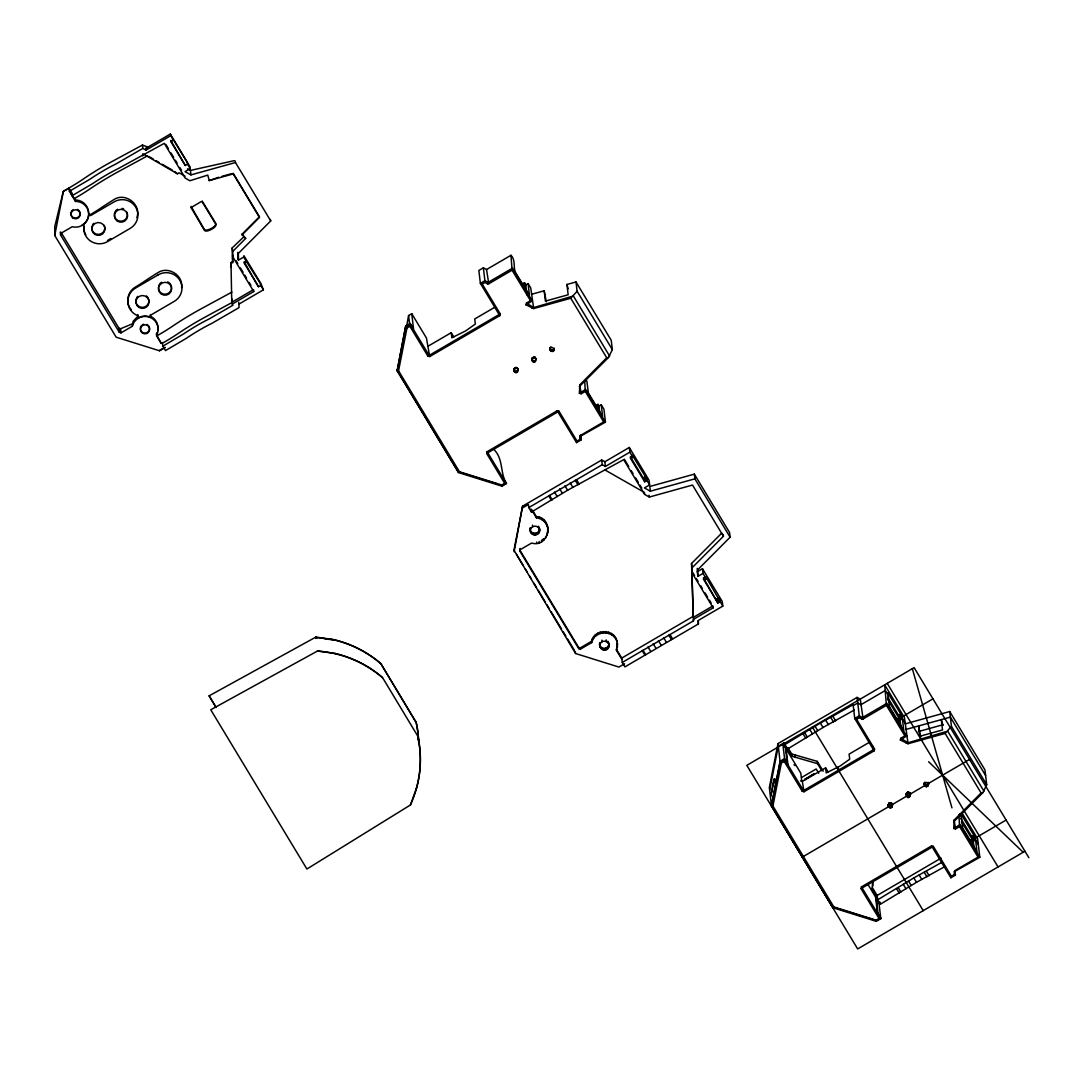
<?xml version="1.0" encoding="UTF-8"?>
<svg xmlns="http://www.w3.org/2000/svg" width="1083" height="1083" viewBox="0 0 1083 1083"><rect width="100%" height="100%" fill="white"/><g stroke="black" fill="none" stroke-linecap="round" stroke-linejoin="round"><path stroke-width="1.5" d="M232.723 262.276L232.561 254.898M181.592 287.55C183.433 275.272 168.19 265.795 157.942 272.632A64.344 11.52 -31.1 0 0 145.298 280.768A40.707 7.283 -31.1 0 1 135.47 287.036C127.564 291.341 125.032 302.956 131.314 309.711M232.737 261.558L231.004 262.573L231.112 267.487M517.999 369.1C518.419 371.144 515.481 372.403 514.263 370.711C512.895 368.843 515.129 374.298 517.119 372.254C521.031 368.098 513.491 366.23 514.127 371.307M536.085 358.527C533.919 366.406 530.467 353.775 532.064 360.273C534.515 366.013 537.195 356.199 536.207 359.556M554.293 348.997C554.293 346.614 554.577 352.692 551.829 351.379C548.878 350.973 550.665 344.556 550.15 349.714M591.684 642.598L591.535 641.326C594.08 628.397 615.171 628.519 616.972 641.732C613.614 629.534 594.229 630.292 591.684 642.598L580.407 649.177L578.742 648.649L519.989 551.328L520.314 549.636L531.591 543.057C549.325 548.35 554.618 517.891 536.329 516.591L532.484 510.215M547.944 532.619L547.944 528.369M617.391 647.634L617.378 643.397L616.511 650.436L621.899 659.357M872.898 886.056L872.776 880.777L872.032 888.845L877.406 897.766M892.487 805.292C892.297 802.869 893.001 808.405 890.524 807.715C887.573 808.487 888.263 801.271 888.344 806.009M910.573 794.732C905.036 785.649 906.579 805.752 910.451 793.704M928.537 783.144C926.358 791.023 922.906 778.393 924.516 784.891C926.967 790.631 929.647 780.802 928.645 784.173M514.059 369.858L514.858 367.692M888.75 806.916L888.818 803.166L892.338 804.818M906.498 794.462L906.593 792.986M157.739 330.45C158.903 324.981 156.047 319.092 151.078 316.561A1.57 1.543 -13.3 0 1 150.375 314.584M514.263 369.398L515.332 367.489M532.132 359.285L532.552 357.431M550.218 348.726L550.638 346.871L554.144 348.523M888.412 805.035L888.818 803.166M906.715 794.015L907.31 792.296M924.584 783.902L924.99 782.034M138.231 315.816L133.087 321.394L132.288 326.281L120.998 332.874L119.347 332.346L60.594 235.025L60.255 232.182M406.247 328.271L408.589 315.532L411.757 313.691L426.445 338.018L429.694 356.591L499.777 315.654L500.238 313.894L482.206 284.03L480.378 283.326L478.862 270.452L483.384 267.812L486.551 269.545L488.758 283.787L512.069 270.181L510.986 255.277L486.551 269.545M60.594 235.025L60.919 233.332L72.195 226.74A13.131 12.874 -6.7 0 0 88.495 216.614A13.131 12.874 -6.7 0 0 77.042 201.479A13.131 12.874 -6.7 0 0 75.458 201.411L69.38 191.298L69.028 188.212L63.369 191.515L54.732 235.444L116.165 337.192L159.526 350.77L165.171 347.467M519.989 551.328L520.165 548.377L520.314 549.636M493.442 449.012C503.703 458.488 499.791 472.811 506.451 483.519L501.93 486.159L458.569 472.594L397.15 370.833L405.692 326.132L410.213 323.492L413.557 329.015L411.757 313.691M557.19 410.768L576.535 442.595L577.022 441.079L558.99 411.215L557.19 410.768L487.12 451.706L506.451 483.519L504.678 483.329L501.808 485.008L459.476 471.768L398.558 370.846L406.991 327.959L409.875 326.281L410.213 323.492M604.869 461.737L629.304 447.469L629.859 452.166L605.411 466.448L604.869 461.737L601.701 460.004L522.575 506.208L513.938 550.15L575.56 653.509L618.921 667.074L624.566 663.784M514.127 551.748L522.575 506.208M905.198 723.891L949.71 711.531L951.456 726.422L945.134 733.421L908.068 743.737L904.454 717.596L884.689 684.862L886.422 705.358L863.124 718.963L860.254 699.131L857.086 697.384L777.973 743.601L769.336 787.531L771.502 806.009L832.935 907.757L876.282 921.335L880.804 918.695L878.949 902.856L876.282 898.43L878.056 913.51M769.647 790.17L778.284 746.228L783.93 742.924L791.984 756.272L817.557 763.677L821.78 770.69M931.556 845.945L950.888 877.771L951.375 876.255L933.356 846.392L931.556 845.945L861.472 886.882L880.804 918.695L879.044 918.506L876.161 920.184L833.842 906.945L772.924 806.023L781.344 763.136L784.227 761.457L784.661 759.427L782.806 743.588L785.473 748.015L787.246 763.095M514.141 368.382L513.978 370.833M550.002 348.198C549.744 350.851 554.103 351.109 554.198 348.469M539.578 530.9L539.334 528.206C540.607 535.408 528.152 534.609 530.426 527.624C527.367 537.398 543.422 536.532 539.009 527.164M600.226 647.444L599.874 642.652C597.532 648.5 606.25 653.455 608.808 646.984C610.798 641.474 601.647 638.686 600.063 644.25M600.036 645.834C601.931 650.612 609.851 648.27 608.768 643.221M888.195 804.493C887.925 807.146 892.284 807.417 892.392 804.764M906.566 795.924L906.376 793.446L906.403 794.949M906.309 794.435L908.488 796.127L910.478 794.205M772.964 783.402L770.879 796.086L774.548 778.799L772.964 783.402L775.32 782.007M599.968 414.41L598.994 406.125L601.255 404.812L603.935 409.239L605.438 422.113L603.678 421.923L585.253 391.396L584.739 381.324M962.164 813.198L977.638 838.811L979.804 857.289L978.03 857.1L959.606 826.573L958.902 814.89M136.824 217.642C141.819 204.673 125.276 191.908 113.877 199.638A64.344 11.52 -31.1 0 0 101.233 207.774A40.707 7.283 -31.1 0 1 91.405 214.041L90.972 214.299A1.57 1.543 -12.1 0 1 88.562 212.999C88.779 205.892 82.308 199.827 75.296 200.003L71.789 195.035M518.121 370.115L517.85 368.626M910.424 794.259L910.302 793.23M504.678 483.329L486.66 453.466L487.12 451.706M531.496 294.305L544.18 290.786L545.399 301.101L568.155 294.779L566.951 284.463L576.007 281.946L577.104 291.246L570.782 298.245L533.702 308.56L525.972 304.837L526.446 303.078L530.494 300.708L532.267 300.898L512.503 268.164L488.067 282.419L487.445 283.814L484.954 282.433L482.206 284.03M585.253 391.396L581.192 393.765L579.391 393.319L579.784 384.871L606.724 357.783L608.551 357.444L612.342 349.619L611.245 340.319L576.007 281.946M784.227 761.457L802.259 791.321L804.06 791.754L874.13 750.83L874.59 749.07L856.572 719.207L854.744 718.503L853.12 704.722L820.359 723.065L784.173 744.996L786.84 749.422L823.026 727.492L854.352 709.988M879.044 918.506L861.012 888.642L861.472 886.882M908.068 743.737L900.339 740.014L900.799 738.254L904.86 735.885L906.62 736.074L886.855 703.327L862.434 717.596L861.811 718.99L859.306 717.609L856.572 719.207M959.606 826.573L955.544 828.942L953.757 828.495L954.137 820.048L981.076 792.959L982.904 792.621L986.708 784.796L984.948 769.905L949.71 711.531M148.357 147.302L142.469 145.054L111.657 161.719A59.091 10.573 -31.1 0 0 84.108 178.492A46.61 8.339 -31.1 0 1 63.328 191.19L54.759 226.577L54.732 235.444M889.685 802.665L888.629 804.574M907.771 792.093L907.432 793.325L906.904 792.607M547.795 531.347L547.118 535.489M191.041 206.339L204.47 229.61C206.474 231.87 216.844 226.374 215.815 223.464L202.128 200.964M515.454 368.504L515.833 367.394M532.349 358.839L533.905 356.835L535.801 358.649M889.806 803.681L890.185 802.571M907.892 793.122L908.271 792.011M132.288 326.281A13.131 12.874 -6.7 0 1 149.143 317.062A13.131 12.874 -6.7 0 1 157.157 334.2A13.131 12.874 -6.7 0 1 156.466 335.595L161.029 343.135L162.112 342.404L162.87 346.14L165.537 350.567L186.29 338.356A40.707 7.283 -31.1 0 1 212.011 323.276L239.005 307.653L238.964 304.093L263.399 289.824L261.003 283.692L243.946 255.723L243.634 257.077L238.45 260.11L238.368 253.422L270.723 220.905L235.471 162.531L190.96 174.891L185.031 171.628L190.215 168.596L189.931 166.579L170.302 134.062L173.131 140.289L170.87 141.602L185.288 165.496L187.549 164.183L187.075 162.206L173.009 139.057L173.131 140.289M517.715 369.222L517.593 368.193M891.729 804.033L891.607 803.017L891.295 803.776M910.167 793.825L910.045 792.81M928.253 783.266L928.131 782.251M335.161 653.469L317.468 651.032L210.752 709.771L306.895 869.026L410.416 804.994L416.414 788.302M515.941 368.423L516.334 367.435M533.526 357.945L534.42 356.876M890.307 803.6L890.686 802.611M908.393 793.027L908.772 792.039M517.363 368.856L517.241 367.841M535.449 358.297L535.327 357.282M909.815 793.473L909.693 792.458M534.027 357.864L534.894 357.024M890.808 803.627L891.174 802.76M530.616 529.235C531.726 525.377 537.696 525.052 539.199 528.775M157.17 332.386L156.304 334.187L161.029 343.135M577.022 441.079L579.757 439.481L580.366 435.528L603.678 421.923M951.375 876.255L954.123 874.658L954.732 870.705L978.03 857.1M170.302 134.062L145.907 148.303L146.015 150.131L170.451 135.862M774.034 779.178L774.941 780.166L774.047 780.829L775.428 781.181M550.435 348.279L551.152 347.589M924.801 783.456L926.479 782.467L927.887 782.914M774.616 779.408L774.941 780.166M162.87 346.14L183.623 333.93A40.707 7.283 -31.1 0 1 209.344 318.849L232.94 305.216L232.276 304.106L253.747 291.557L232.791 256.833L232.642 251.527L245.679 238.422L241.969 234.266L259.433 216.722L233.17 173.239M242.051 234.93L259.5 217.385M608.551 357.444L579.31 386.631M702.474 568.683L703.029 573.394L697.845 576.413L697.29 571.716L702.474 568.683L722.239 601.431L722.794 606.128L698.359 620.397L698.4 623.957L624.932 666.871L622.265 662.444L693.472 620.857L691.523 563.485L721.765 533.08M693.472 620.857L693.431 619.381L713.142 607.874L692.186 573.137L692.037 567.844L723.43 536.275L723.227 534.461M730.118 537.209L694.866 478.835L650.355 491.208L649.8 486.497L694.325 474.137L729.563 532.511L730.118 537.209L697.763 569.739L697.845 576.413M982.904 792.621L953.676 821.807M232.601 262.939L232.209 247.899L244.041 236.622M773.479 781.114L774.805 778.975M646.808 479.309L644.547 480.635L646.646 478.862L644.385 480.189L643.735 478.916L645.712 477.089L632.404 455.361L632.526 456.593L630.265 457.919L644.683 481.8L646.944 480.486L645.712 477.089L643.451 478.415L643.992 479.403L646.253 478.077L644.223 479.823L644.683 481.8M899.932 718.015L902.044 716.256L899.783 717.582L899.134 716.31L901.097 714.482L887.803 692.754L889.536 706.915L903.777 730.429L902.153 716.526L901.097 714.482L898.836 715.795L899.391 716.784L901.652 715.47L899.607 717.217L900.961 726.72M459.476 471.768L458.569 472.594L397.055 370.075M833.842 906.945L832.935 907.757L771.421 805.238L780.058 761.308L784.566 758.669L787.91 764.192L786.109 748.867M643.992 479.403L645.996 477.589L643.735 478.916M899.391 716.784L901.394 714.983L899.134 716.31M409.875 326.281L427.893 356.145L500.238 313.894M525.972 304.837L532.267 300.898M531.915 308.113L571.662 296.458M486.66 453.466L558.99 411.215M579.391 393.319L585.686 389.379L605.438 422.113L579.73 436.666M802.259 791.321L874.59 749.07M900.339 740.014L906.62 736.074M906.268 743.29L946.028 731.634M861.012 888.642L933.356 846.392M953.757 828.495L960.039 824.556L979.804 857.289L954.082 871.829M644.385 480.189L646.483 478.51L644.223 479.823M899.783 717.582L901.868 715.904L899.607 717.217M973.075 839.068L975.052 837.118L960.973 813.969L962.719 828.129L976.961 851.644L975.336 837.741L972.954 838.797L974.334 849.586M723.43 536.275L692.511 485.049L649.313 497.056L644.642 494.389L623.673 459.666L567.627 490.22L531.455 512.029L528.788 507.602L602.256 464.702L605.411 466.448M944.958 866.508L916.502 882.32L880.317 904.264L877.65 899.838L913.835 877.907L942.291 862.095M69.38 191.298L90.146 179.088A40.707 7.283 -31.1 0 1 115.867 164.007L142.861 148.398L146.015 150.131M71.708 192.774L72.06 195.725L92.813 183.514A40.707 7.283 -31.1 0 1 118.534 168.434L164.278 143.362L185.247 178.086L189.904 180.753L207.774 175.094L209.222 180.577L233.251 173.903L259.446 217.439M143.457 154.097L177.422 173.808L179.155 172.806L185.017 176.15M246.301 261.504L244.041 262.831L258.471 286.711L260.732 285.398L260.258 283.421L243.634 257.077M232.276 304.106L232.209 299.152M231.748 301.683L231.004 262.573M232.046 302.157L253.517 289.621L253.747 291.557M521.654 284.355L524.483 282.704L525.824 284.91L526.988 294.86M525.824 284.91L528.084 283.597L530.751 288.01L533.702 308.56M427.947 346.276L451.232 332.684L453.845 337.016M495.121 307.058L474.747 318.957L475.342 324.047L465.595 330.938L451.828 337.788L451.232 332.684M595.109 406.017L597.938 404.365L598.994 406.125M506.357 482.747L501.93 486.159L501.808 485.008M576.535 442.595L581.057 439.955L580.366 435.528M522.764 507.819L528.423 504.516L528.788 507.602M632.634 455.577L630.374 456.904L633.081 456.214L630.82 457.527L643.451 478.415L645.414 476.588L643.153 477.901M631.403 458.434L633.365 456.647L630.82 457.527M629.304 447.469L649.069 480.202L649.61 484.913L644.426 487.932L650.355 491.208M519.84 550.056L578.593 647.377L580.258 647.918L591.535 641.326M722.794 606.128L706.021 577.063L703.409 577.956M705.818 576.806L703.436 579.134L717.867 603.028L720.127 601.701M704.288 579.175L706.833 578.336L704.573 579.662L706.549 577.862L703.557 578.119L706.021 577.063L703.76 578.39L717.867 603.028M716.337 599.129L718.598 597.802L716.919 600.131L719.18 598.818L717.176 600.618L719.437 599.292L717.393 601.051L719.654 599.725L717.731 601.85L719.992 600.524M622.265 662.444L621.75 658.085L692.958 616.498M853.228 705.615L857.75 702.989L860.917 704.722L885.352 690.453L888.019 694.88M898.538 715.294L900.799 713.981L898.836 715.795L887.627 697.222M896.02 719.532L898.849 717.88L900.176 720.087L902.437 718.774L905.117 723.187M932.937 698.833L896.778 719.951L896.656 718.936M801.569 777.513L816.176 768.984L818.762 773.262M800.513 781.005L801.65 780.342L800.797 773.194L786.975 750.289M813.915 773.763L804.466 779.652L813.956 774.101M804.06 791.754L802.313 781.452L825.598 767.861L828.211 772.179M869.473 742.234L849.099 754.12L849.695 759.224L839.948 766.114L826.194 772.951L825.598 767.861M802.246 857.14L969.529 759.44M971.722 836.509L973.983 835.196L972.02 837.024L972.954 838.797L975.052 837.118L972.791 838.432L974.822 836.685L972.561 837.998L974.28 835.697L972.02 837.024L960.811 818.437M969.461 841.193L972.29 839.528L973.36 841.301L975.621 839.988L978.287 844.415M877.65 899.838L877.135 895.479L941.086 858.129M1006.121 820.048L969.948 841.18L969.827 840.151M877.257 903.845L880.073 902.193L880.317 904.264M950.888 877.771L955.409 875.132L954.732 870.705M1024.951 851.238L857.668 948.938L746.823 765.343L914.12 667.642L1028.85 857.695M216.086 707.443L209.114 695.841L315.83 637.102L333.523 639.539A111.63 109.464 -6.7 0 1 380.823 663.513L416.238 722.794A111.63 109.464 -6.7 0 1 418.579 740.055M147.64 155.776L118.697 171.48A64.344 11.52 -31.1 0 0 89.875 188.97A40.707 7.283 -31.1 0 1 74.402 198.527M231.87 292.139L201.492 308.628A64.344 11.52 -31.1 0 0 172.671 326.118A40.707 7.283 -31.1 0 1 157.197 335.662M232.263 302.387L204.525 317.441A56.465 10.113 -31.1 0 0 179.237 332.792A48.586 8.691 -31.1 0 1 162.518 343.189M70.909 193.857L72.087 193.275M773.709 780.247L775.225 779.476M60.959 232.195L118.846 328.081L120.524 328.772L128.633 325.401A40.707 7.283 -31.1 0 0 132.018 323.925M218.752 177.233L209.222 180.577M221.961 176.353L231.572 173.673M905.848 729.482L950.373 717.122L985.611 775.496M918.343 731.58L943.32 724.635M187.535 168.786L190.432 170.424L233.969 160.704A10.207 1.976 -15.9 0 1 235.336 161.326L235.471 162.531M145.907 148.303L146.746 148.398M487.445 283.814L488.758 283.787M861.811 718.99L863.124 718.963M398.558 370.846L397.15 370.833L405.692 326.132M772.924 806.023L771.502 806.009L780.139 762.066L777.973 743.601M325.157 638.997L333.55 639.796A111.63 109.464 -6.7 0 1 380.85 663.757L416.102 722.144M315.857 637.346L333.55 639.796M531.861 510.215L536.478 517.85C542.542 518.351 547.66 523.576 548.093 529.641M787.869 747.608L791.714 753.971L817.286 761.39L823.202 771.191M427.893 356.145L429.694 356.591M458.488 471.822L497.029 483.884M832.841 906.999L876.201 920.564L880.723 917.924L877.379 912.4L875.578 897.062L867.808 884.188M579.757 439.481L581.057 439.955L580.488 435.122M954.123 874.658L955.409 875.132L955.03 871.91M488.067 282.419L484.9 280.687L483.384 267.812M862.434 717.596L859.266 715.863L857.086 697.384M533.012 307.193L526.446 303.078M907.364 742.369L900.799 738.254M605.18 470.076L644.412 492.454L644.642 494.389M148.994 156.588L153.366 159.133M156.29 160.826L159.215 162.531M162.125 164.223L172.359 170.153M174.553 171.52L177.422 173.808M406.991 327.959L405.787 326.904L410.308 324.25L429.003 355.224M781.344 763.136L780.139 762.066L784.661 759.427L803.356 790.4M928.618 761.755L1023.178 852.28M241.969 234.266L245.679 238.422M794.029 764.666L794.99 765.613M270.33 219.429L270.723 220.905M954.137 820.048L955.544 828.942M579.784 384.871L581.192 393.765M896.521 866.414L897.157 867.266M244.162 261.815L258.471 286.711M927.535 785.27L928.05 785.987M909.449 795.843L909.964 796.56M891.363 806.402L891.878 807.119M553.169 350.107L553.697 350.824M535.083 360.666L535.611 361.384M516.997 371.225L517.525 371.943M927.062 785.473L927.644 786.299M908.975 796.046L909.571 796.858M890.889 806.605L891.485 807.417M552.709 350.296L553.291 351.122M534.623 360.869L535.205 361.681M516.537 371.428L517.119 372.254M315.884 637.616L316.791 638.469M926.561 785.568L927.183 786.502M908.488 796.127L909.097 797.061M890.402 806.686L891.011 807.62M552.208 350.391L552.831 351.325M534.122 360.95L534.745 361.884M516.036 371.51L516.659 372.444M951.456 726.422L986.708 784.796M947.571 730.944L983.987 791.253M945.134 733.421L981.076 792.959M887.207 683.359L998.052 866.955M959.863 813.888L961.203 816.095M887.451 699.009L900.176 720.087M961.487 821.631L973.36 841.301M886.422 705.358L904.86 735.885M874.13 750.83L854.744 718.503L859.266 715.863L859.306 717.609M577.104 291.246L612.342 349.619M832.989 716.486L835.656 720.912M926.466 871.328L929.146 875.754M830.81 717.515L833.477 721.941M924.286 872.356L926.953 876.783M573.218 295.767L609.634 356.09M825.666 720.154L828.333 724.568M919.142 874.996L921.809 879.41M570.782 298.245L606.724 357.783M820.359 723.065L823.026 727.492M913.835 877.907L916.502 882.32M815.025 726.192L817.706 730.619M908.502 881.034L911.182 885.447M812.385 727.059L923.23 910.654M809.786 729.455L812.453 733.881M903.263 884.297L905.93 888.723M804.75 732.785L807.417 737.212M898.227 887.627L900.894 892.054M803.153 733.908L805.82 738.335M896.629 888.75L899.296 893.177M510.986 255.277C516.212 260.367 512.435 268.462 516.415 274.026L529.425 295.253L528.084 283.597M629.859 452.166L632.526 456.593M646.944 480.486L649.61 484.913M703.029 573.394L705.696 577.808M512.069 270.181L530.494 300.708M624.322 459.178L628.695 466.407M631.308 470.753L633.054 473.637M635.68 477.982L638.293 482.328M640.039 485.225L641.799 488.108M713.142 607.874L712.925 605.925L693.201 617.445L691.956 571.201L694.569 575.547M696.315 578.43L698.075 581.327M700.687 585.673L702.434 588.57M705.06 592.902L707.673 597.247M709.419 600.144L711.165 603.028M872.519 887.83L877.135 895.479M576.549 479.715L579.215 484.142M670.025 634.557L672.692 638.97M575.263 480.31L577.943 484.737M668.739 635.152L671.419 639.579M570.186 482.923L572.853 487.336M663.662 637.752L666.329 642.178M564.947 485.793L567.627 490.22M658.423 640.635L661.104 645.062M559.694 488.88L562.361 493.306M653.171 643.722L655.838 648.135M554.51 492.102L557.176 496.528M647.986 646.944L650.653 651.37M549.541 495.391L552.208 499.818M643.018 650.233L645.685 654.66M548.783 495.933L551.45 500.346M642.26 650.761L644.926 655.188M621.75 658.085L616.362 649.164L616.511 650.436M516.537 554.442L523.455 565.908M525.187 568.778L526.92 571.648M529.519 575.939L531.252 578.809M533.838 583.114L536.437 587.406M538.17 590.276L545.087 601.742M546.82 604.598L549.419 608.903M551.152 611.773L561.522 628.966M563.255 631.836L565.854 636.127M567.587 638.997L574.504 650.463M187.549 164.183L190.215 168.596M260.732 285.398L263.399 289.824M165.794 144.31L168.42 148.655M171.033 152.987L173.659 157.333M175.405 160.23L177.152 163.127M179.778 167.459L181.524 170.356M236.053 260.678L237.8 263.575M240.412 267.921L243.039 272.253M244.785 275.15L246.531 278.047M249.158 282.392L250.904 285.276M417.74 736.074L382.461 677.444A111.671 109.505 -6.7 0 0 335.121 653.428M69.028 188.212L71.316 192.002M209.114 695.841L216.113 707.416M801.65 780.342L802.313 781.452M926.06 785.527L926.682 786.583M907.974 796.1L908.596 797.142M889.888 806.659L890.524 807.715M551.707 350.351L552.33 351.406M533.621 360.923L534.244 361.979M515.535 371.483L516.158 372.538M231.667 300.939L232.344 302.143M925.586 785.378L926.182 786.556M907.5 795.937L908.095 797.115M889.414 806.51L890.009 807.674M839.095 771.299L838.08 767.197M551.22 350.202L551.829 351.379M533.134 360.774L533.743 361.939M499.777 315.654L480.378 283.326L484.9 280.687L484.954 282.433M515.048 371.334L515.657 372.498M85.814 234.835L84.352 231.667L83.716 225.616A1.543 1.435 31.8 0 0 83.608 224.871M925.153 785.121L925.694 786.407M907.067 795.68L907.622 796.966M888.981 806.239L889.536 807.525M550.787 349.944L551.342 351.23M532.701 360.504L533.256 361.79M514.615 371.076L515.17 372.349M924.801 784.769L925.275 786.15M906.715 795.328L907.188 796.709M888.629 805.887L889.102 807.268M550.435 349.592L550.909 350.973M532.349 360.152L532.822 361.532M514.263 370.711L514.736 372.092M942.927 725.326L941.303 719.64L942.521 729.956L919.751 736.278L918.546 725.962L920.699 737.009M912.333 668.685L951.957 807.891M566.951 284.463L568.169 288.728M544.18 290.786L546.346 301.832M238.233 258.336L238.45 260.11M924.544 784.336L924.909 785.784M906.457 794.908L906.837 796.357M550.178 349.173L550.557 350.621M532.47 361.18L532.024 358.27M514.005 370.291L514.384 371.74M417.713 735.817L417.876 736.724A111.603 109.437 -6.7 0 1 410.416 804.994M616.823 640.459L617.527 644.656M924.395 783.862L924.652 785.365M888.222 804.994L888.493 806.483M550.029 348.685L550.299 350.188M531.943 359.258L532.213 360.747M972.29 839.528L973.157 846.906M931.136 733.123L931.475 735.926M898.849 717.88L899.878 726.72M873.088 746.485L873.44 749.477M817.286 761.39L817.557 763.677M794.638 754.567L794.908 756.855M791.714 753.971L791.984 756.272M786.596 747.351L786.84 749.422M783.93 742.924L784.173 744.996M694.325 474.137L694.866 478.835M691.523 563.485L692.037 567.844M698.034 620.83L698.4 623.957M691.956 571.201L692.186 573.137M649.096 495.242L649.313 497.056M601.255 404.812L602.608 416.468L588.353 392.967L586.837 380.918M597.938 404.365L598.791 411.73M601.701 460.004L602.256 464.702M615.591 637.752L615.74 639.024M613.75 635.383L613.899 636.655M611.408 633.501L611.557 634.773M579.933 387.579L580.488 392.398M608.687 632.188L608.836 633.46M608.456 642.178L609.012 645.915M608.619 645.373L608.808 646.984M607.888 641.258L608.077 642.855M608.145 646.361L608.335 647.972M605.722 631.538L605.871 632.81M607.455 647.214L607.644 648.825M606.169 639.918L606.358 641.515M606.575 647.878L606.764 649.489M605.559 648.324L605.749 649.935M602.92 631.551L603.069 632.81M604.476 648.514L604.666 650.125M603.366 648.446L603.556 650.044M601.904 640.134L602.094 641.745M602.31 648.108L602.5 649.719M600.172 632.134L600.32 633.406M601.376 647.539L601.566 649.15M600.605 646.768L600.781 648.379M599.657 643.708L599.901 646.402M597.613 633.284L597.762 634.557M595.501 634.814L595.65 636.087M593.755 636.709L593.904 637.982M592.415 638.902L592.563 640.175M580.258 647.918L580.407 649.177M578.593 647.377L578.742 648.649M575.371 651.898L575.56 653.509M524.483 282.704L525.35 290.082M547.375 525.445L547.524 526.717M546.143 522.723L546.292 523.996M544.316 520.354L544.465 521.627M545.615 536.64L545.764 537.913M541.974 518.473L542.123 519.745M543.923 539.997L543.774 538.725L541.527 540.39L541.676 541.662M539.239 517.173L539.388 518.446M539.172 530.359L539.361 531.956M538.454 526.23L538.644 527.841M538.711 531.347L538.901 532.944M536.329 516.591L536.478 517.85M539.158 541.473L539.307 542.745M538.021 532.2L538.21 533.797M537.141 532.863L537.33 534.461M536.126 533.296L536.315 534.907M536.626 542.082L536.775 543.355M535.029 533.486L535.219 535.097M531.09 508.942L531.455 512.029M533.933 533.418L534.122 535.029M532.47 525.12L532.66 526.731M532.877 533.093L533.066 534.691M531.929 532.525L532.119 534.122M531.157 531.753L531.347 533.35M530.223 528.694L530.778 532.416M408.589 315.532L409.672 324.738M238.761 302.401L238.964 304.093M232.209 247.899L232.642 251.527M232.263 300.587L232.344 301.331M190.432 170.424L190.96 174.891M185.288 165.496L170.748 140.37L170.87 141.602M142.469 145.054L142.861 148.398M142.577 153.962L142.807 155.898M159.526 350.77L159.485 350.445A46.61 8.339 -31.1 0 0 164.778 347.467M120.524 328.772L120.998 332.874M118.846 328.081L119.347 332.346M75.296 200.003L75.458 201.411M876.161 920.184L876.282 921.335M924.368 783.375L924.516 784.891M906.281 793.934L906.43 795.45M531.915 358.757L532.064 360.273M315.83 637.102L315.965 638.415M924.462 782.887L924.489 784.39M550.11 347.711L550.123 349.213M513.938 368.829L513.951 370.345M697.249 568.372L697.29 571.716M237.881 252.285L237.949 258.945M317.468 651.032A111.603 109.437 -6.7 0 1 382.489 677.701M417.848 736.467A111.671 109.505 -6.7 0 1 416.414 788.302M416.21 722.537A111.63 109.464 -6.7 0 1 418.674 742.965M79.154 210.765A4.589 4.508 -6.7 0 1 78.152 217.196A4.589 4.508 -6.7 0 1 71.64 215.991A4.589 4.508 -6.7 0 1 73.17 209.655M77.434 209.425A4.589 4.508 -6.7 0 1 78.382 209.994M148.588 325.78A4.589 4.508 -6.7 0 1 147.884 331.994A4.589 4.508 -6.7 0 1 141.535 331.588A4.589 4.508 -6.7 0 1 141.724 325.333M142.604 324.67A4.589 4.508 -6.7 0 1 143.619 324.237M146.868 324.44A4.589 4.508 -6.7 0 1 147.816 325.008M110.777 238.531A40.707 7.283 -31.1 0 1 107.434 240.575M137.703 314.612A1.543 1.435 30.7 0 1 138.11 315.153M146.462 295.903A6.566 6.444 -6.7 0 1 145.691 306.475A6.566 6.444 -6.7 0 1 135.889 302.076M135.808 300.533A6.566 6.444 -6.7 0 1 136.106 299.003M136.769 297.595A6.566 6.444 -6.7 0 1 137.758 296.376M167.716 281.891A6.566 6.444 -6.7 0 1 171.209 289.702A6.566 6.444 -6.7 0 1 163.709 294.075A6.566 6.444 -6.7 0 1 158.416 287.32M158.714 285.804A6.566 6.444 -6.7 0 1 161.624 282.216M104.306 225.345A6.566 6.444 -6.7 0 1 98.621 234.388A6.566 6.444 -6.7 0 1 92.041 226.009M92.705 224.587A6.566 6.444 -6.7 0 1 93.693 223.382M126.914 212.146A6.566 6.444 -6.7 0 1 123.773 220.526A6.566 6.444 -6.7 0 1 115.109 217.832A6.566 6.444 -6.7 0 1 117.56 209.222M122.149 208.423A6.566 6.444 -6.7 0 1 123.652 208.897M191.068 207.611L204.579 230.598C206.596 232.859 216.966 227.349 215.937 224.438L202.237 201.939L200.775 201.831L191.068 207.611M88.698 214.285L88.603 215.287A13.131 12.874 -6.7 0 1 82.714 224.668L81.929 225.196A1.57 1.543 -6.7 0 1 83.865 226.834A15.758 15.446 -6.7 0 0 107.555 241.59L130.163 228.391A15.758 15.446 -6.7 0 0 135.713 207.191A15.758 15.446 -6.7 0 0 114.135 201.844L91.527 215.043A15.758 15.446 -6.7 0 0 91.094 215.3A1.57 1.543 -6.7 0 1 88.698 214.285M975.336 837.741L973.116 839.23L975.336 837.741M158.199 274.838L135.592 288.037A15.744 15.446 -6.7 0 0 137.433 315.559A1.57 1.543 -6.7 0 1 137.961 318.023L138.814 317.59A13.131 12.874 -6.7 0 1 150.009 317.008L150.943 317.387A1.57 1.543 -6.7 0 1 151.187 314.828A15.744 15.446 -6.7 0 0 151.62 314.584L174.228 301.385A15.758 15.446 -6.7 0 0 179.778 280.186A15.758 15.446 -6.7 0 0 158.199 274.838M73.021 218.035A4.589 4.508 -6.7 0 0 80.183 214.583A4.589 4.508 -6.7 0 0 73.59 210.251A4.589 4.508 -6.7 0 0 73.021 218.035M142.469 333.063A4.589 4.508 -6.7 0 0 149.616 329.611A4.589 4.508 -6.7 0 0 143.024 325.266A4.589 4.508 -6.7 0 0 142.469 333.063M138.8 307.328A6.566 6.444 -6.7 0 0 149.021 302.401A6.566 6.444 -6.7 0 0 139.599 296.201A6.566 6.444 -6.7 0 0 138.8 307.328M161.408 294.129A6.566 6.444 -6.7 0 0 171.628 289.202A6.566 6.444 -6.7 0 0 162.206 282.988A6.566 6.444 -6.7 0 0 161.408 294.129M94.735 234.334A6.566 6.444 -6.7 0 0 104.956 229.406A6.566 6.444 -6.7 0 0 95.534 223.206A6.566 6.444 -6.7 0 0 94.735 234.334M117.343 221.122A6.566 6.444 -6.7 0 0 127.564 216.194A6.566 6.444 -6.7 0 0 118.142 209.994A6.566 6.444 -6.7 0 0 117.343 221.122"/></g></svg>
